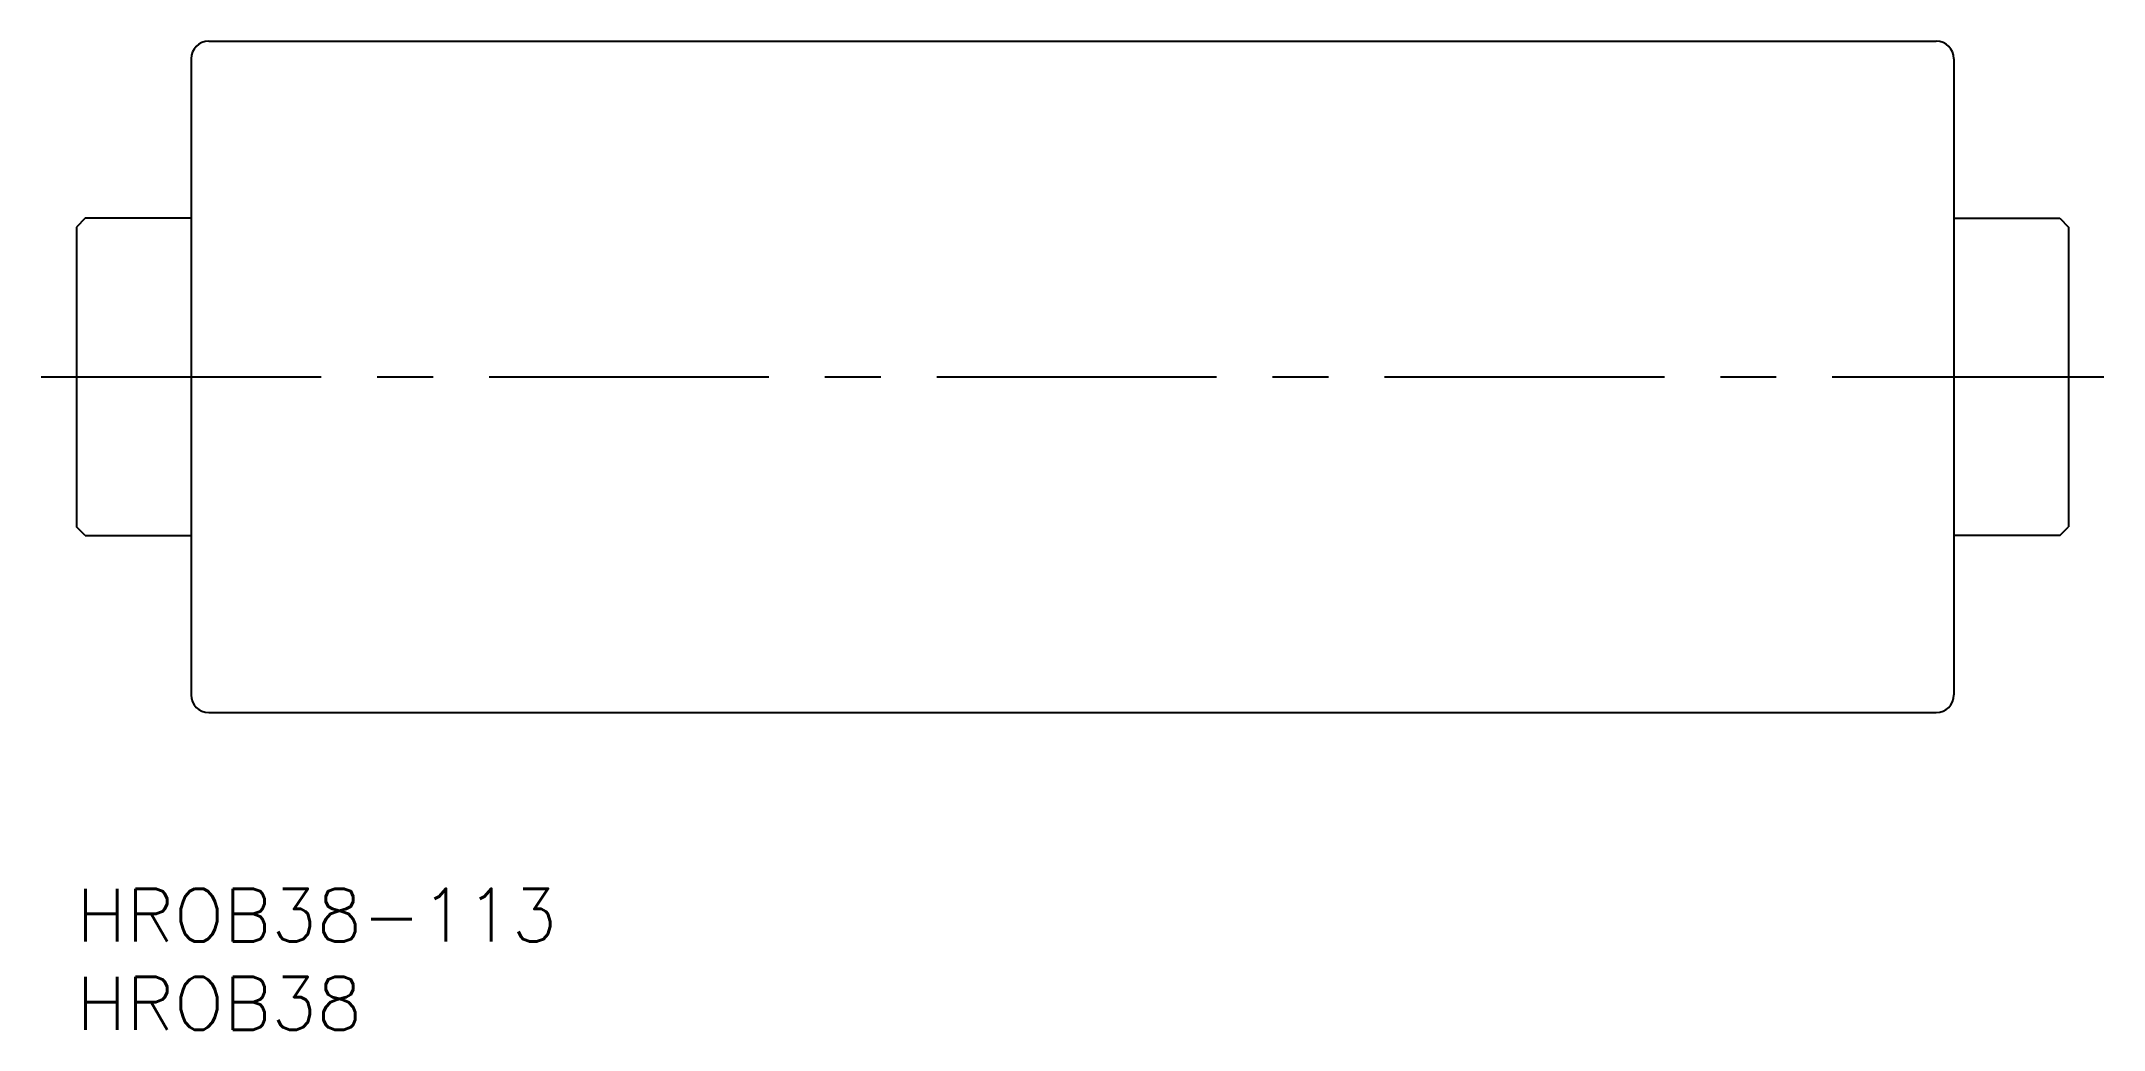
# Model space of a CAD drawing. Extents: x -2 to 115, y -8 to 48.
import ezdxf

# ---------------------------------------------------------------- set-up
doc = ezdxf.new("R2010")
doc.units = 0
doc.header["$LTSCALE"] = 0.5
doc.linetypes.add('CENTER', pattern=[50.8, 31.75, -6.35, 6.35, -6.35])
for name, color, linetype in [('MSM_CENTER', 1, 'CENTER'), ('MSM_CONTINUOUS', 7, 'CONTINUOUS'), ('MSM_PART_NUMBER', 7, 'CONTINUOUS')]:
    doc.layers.add(name, color=color, linetype=linetype)
doc.styles.get("Standard").update_dxf_attribs({"font": 'txt.shx', "height": 3, "bigfont": 'bigfont.shx'})

# ---------------------------------------------------------------- blocks, each defined once
blk = doc.blocks.new('*U2')
at = {"layer": 'MSM_PART_NUMBER'}
blk.add_text('HROB38-113', height=3, dxfattribs=at).set_placement((0, -3))
blk = doc.blocks.new('*U3')
at = {"layer": 'MSM_PART_NUMBER'}
blk.add_text('HROB38', height=3, dxfattribs=at).set_placement((0, -8))

msp = doc.modelspace()

# ---------------------------------------------------------------- linework, layer by layer
at = {"layer": 'MSM_CENTER'}
msp.add_line((-2, 29.05), (115, 29.05), dxfattribs=at)
at = {"layer": 'MSM_CONTINUOUS'}
for p, q in [((7.5, 48.1), (105.5, 48.1)), ((6.5, 47.1), (6.5, 11)), ((106.5, 47.1), (106.5, 11)), ((0.5, 38.05), (0, 37.55)), ((0, 37.55), (0, 20.55)), ((6.5, 38.05), (0.5, 38.05)), ((106.5, 38.05), (112.5, 38.05)), ((112.5, 38.05), (113, 37.55)), ((113, 37.55), (113, 20.55)), ((0.5, 20.05), (0, 20.55)), ((0.5, 20.05), (6.5, 20.05)), ((112.5, 20.05), (106.5, 20.05)), ((112.5, 20.05), (113, 20.55)), ((7.5, 10), (105.5, 10))]:
    msp.add_line(p, q, dxfattribs=at)
for centre, start, end in [((7.5, 47.1), 90, 180), ((105.5, 47.1), 0, 90), ((7.5, 11), 180, 270), ((105.5, 11), 270, 0)]:
    msp.add_arc(centre, 1, start, end, dxfattribs=at)

# ---------------------------------------------------------------- block references
for name in ['*U2', '*U3']:
    msp.add_blockref(name, (0, 0), dxfattribs=at)

doc.saveas('drawing.dxf')
